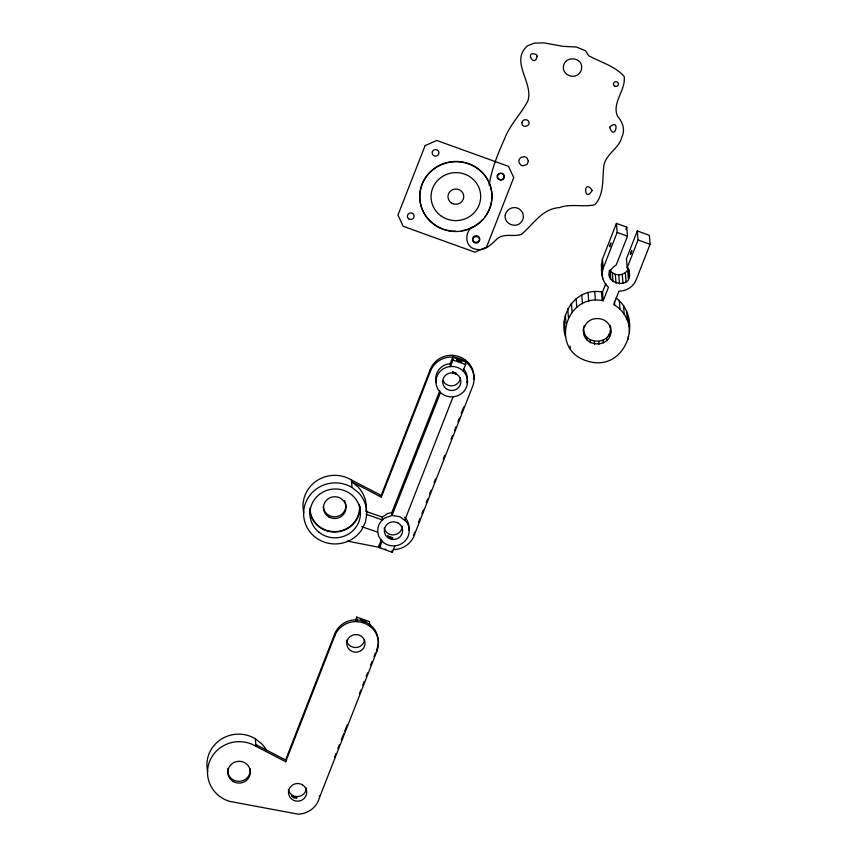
<?xml version="1.0" encoding="UTF-8"?>
<svg xmlns="http://www.w3.org/2000/svg" width="857" height="857" viewBox="0 0 857 857"><rect width="100%" height="100%" fill="white"/><g stroke="black" fill="none" stroke-linecap="round" stroke-linejoin="round"><path stroke-width="1.29" d="M629.081 326.185C627.399 317.197 621.754 309.023 613.741 304.578L619 291.112C626.306 291.251 633.259 286.838 636.076 280.078L650.067 244.309L649.349 235.289L637.319 230.94L626.456 258.728L627.174 267.759C640.243 294.465 591.309 282.414 616.258 264.899L627.495 236.157L626.767 227.137L616.429 223.398L602.439 259.168C600.725 268.52 600.586 280.55 608.459 287.299L603.189 300.764C566.391 292.612 549.176 348.338 585.802 360.593C624.667 374.37 644.978 320.325 616.097 297.99M610.227 325.596C617.051 349.785 577.789 349.956 584.078 325.896M565.395 336.544C558.25 313.009 576.986 286.913 602.492 292.098L603.189 300.764M489.176 185.058C491.639 168.797 498.024 153.446 504.709 138.523C510.054 124.361 521.324 113.788 528.019 100.558C533.343 81.811 509.776 61.65 527.505 45.775L534.447 43.139L543.724 42.85L563.188 46.364L576.482 47.049L585.492 50.745L588.609 55.662C600.457 62.197 615.112 66.118 624.153 76.444C626.167 90.006 611.405 102.958 617.597 116.252C622.536 121.994 625.481 129.686 621.893 137.002C619.011 149.172 604.324 154.453 603.649 167.64C602.353 180.184 604.067 194.56 594.897 204.673C583.435 207.523 571.03 203.323 559.589 207.565C541.935 208.701 533.472 224.427 521.324 234.443C513.289 237.196 503.766 232.708 496.878 239.071C491.361 244.181 485.319 251.08 476.963 249.408C465.308 248.305 463.937 234.025 471.65 227.18M602.043 273.415L603.167 268.198L617.158 232.429L616.429 223.398M583.724 332.109L583.488 329.217C584.003 344.771 609.027 345.296 610.452 329.891L610.687 332.784M439.791 390.835L391.799 512.582L387.782 513.482L382.265 517.039L365.81 511.361L366.293 508.64A31.591 30.531 -4.6 0 0 357.915 486.765L351.574 481.698L381.354 497.156L381.215 495.421L430.278 369.474A22.561 21.811 -4.6 0 1 447.729 355.569C455.517 354.423 463.605 357.251 468.833 363.164A22.561 21.811 -4.6 0 1 473.825 379.115M381.354 497.156L430.418 371.21L430.278 369.474M285.724 761.723L285.585 759.988L334.637 634.051A22.561 21.811 -4.6 0 1 352.098 620.136C359.876 619 367.974 621.818 373.202 627.731A22.561 21.811 -4.6 0 1 376.855 649.231L376.994 650.966L319.532 797.417A22.561 21.811 -4.6 0 1 298.107 814.15L229.74 801.402A31.591 30.531 -4.6 0 1 210.404 759.57A31.591 30.531 -4.6 0 1 255.943 746.276L285.724 761.723L334.776 635.787L334.637 634.051M378.44 547.152L381.494 539.374M452.635 355.387L453.01 360.015L450.428 366.614L450.193 363.722L452.775 357.123L465.437 361.697M394.927 545.866L392.249 552.294L379.587 547.73L382.147 541.174M355.484 620.361L356.769 617.072L369.431 621.646L369.806 626.274M404.815 520.156L453.074 396.791M625.835 229.526L626.767 227.137M602.492 292.098L605.845 283.517M627.174 267.759L638.047 239.971L637.319 230.94M610.762 278.975L610.045 269.955C614.041 277.218 626.296 276.05 628.46 267.952M418.43 522.427L419.898 518.699M421.837 513.739L423.304 510.011M426.218 502.566L427.686 498.849M429.636 493.878L431.092 490.161M434.017 482.705L435.474 478.988M443.273 459.127L444.729 455.41M451.061 439.277L452.517 435.549M454.467 430.589L455.924 426.861M457.874 421.901L459.341 418.173M461.28 413.213L463.723 407M334.487 757.213L335.944 753.485M337.894 748.525L339.361 744.797M341.3 739.837L343.743 733.624M344.718 731.15L347.149 724.936M359.319 693.913L360.786 690.196M362.736 685.225L364.193 681.508M366.143 676.537L367.599 672.82M370.524 665.375L371.981 661.647M373.931 656.687L375.387 652.959M440.509 392.485C447.504 399.448 460.348 397.852 465.372 389.346A15.801 15.265 -4.6 0 0 451.853 366.432L447.761 366.946A15.801 15.265 -4.6 0 0 440.509 392.485L392.035 515.475L384.365 518.249L381.333 520.97A15.801 15.265 -4.6 0 0 377.755 532.154L378.665 536.032L380.583 539.556L383.39 542.46A15.801 15.265 -4.6 0 0 406.379 521.784L400.09 516.771L392.035 515.475L391.799 512.582M462.994 370.91L465.662 364.589L465.297 359.961M584.228 327.824C587.623 315.162 607.806 315.569 610.463 328.477L610.302 326.549M450.193 363.722L447.536 364.054A15.801 15.265 -4.6 0 0 436.234 382.747M452.721 372.924L450.343 372.988A9.127 8.816 -4.6 0 0 443.412 385.318A9.127 8.816 -4.6 0 0 457.477 388.532A9.127 8.816 -4.6 0 0 457.124 374.541L452.721 372.924L452.646 371.917L452.625 372.924M347.374 541.11L380.808 547.612M454.628 372.645L453.921 372.441L453.985 373.213M366.035 514.254L382.501 519.931L382.265 517.039M361.675 526.659L377.766 532.218M455.935 373.17L456.481 373.363M617.158 232.429L627.495 236.157M638.047 239.971L650.067 244.309M453.01 360.015L465.662 364.589M303.785 512.797A31.591 30.531 -4.6 0 1 316.351 481.045A31.591 30.531 -4.6 0 1 351.434 479.963L381.215 495.421M285.585 759.988L255.804 744.54L257.4 745.815M361.6 620.768L361.118 620.457A2.817 0.653 21.4 0 1 361.622 619.654A2.817 0.653 21.4 0 1 365.318 621.143A2.817 0.653 21.4 0 1 364.814 621.946M352.034 487.483L358.376 492.55A31.591 30.531 -4.6 0 1 366.753 514.425L365.361 522.288L361.911 529.551A31.591 30.531 -4.6 0 1 318.343 539.321A31.591 30.531 -4.6 0 1 308.477 497.264A31.591 30.531 -4.6 0 1 352.034 487.483L351.434 479.963M207.683 771.579A31.591 30.531 -4.6 0 1 220.249 739.837A31.591 30.531 -4.6 0 1 255.332 738.755L261.674 743.812A31.591 30.531 -4.6 0 1 266.441 750.293M404.579 517.264L406.143 518.892A15.801 15.265 -4.6 0 1 408.81 530.279M455.367 373.62L455.153 372.956M601.325 264.385L601.925 269.676M629.081 269.473L629.595 275.911M627.624 270.084L628.352 279.103M625.321 272.676L626.049 281.707M629.466 332.687L628.385 317.508M626.606 311.23L627.313 319.897M628.235 336.662L628.438 339.147M622.246 274.358L622.975 283.388M623.521 305.446L624.217 314.123M618.765 274.926L619.493 283.946M619.257 300.421L619.954 309.098M615.305 274.315L616.022 283.335M612.273 272.58L613.001 281.61M614.394 301.321L614.694 305.038M609.188 270.608L609.606 275.761M609.231 334.037L609.456 336.93M602.439 259.168L603.167 268.198M602.235 273.544L602.642 278.696M606.67 337.583L606.906 340.475M601.453 291.83L602.15 300.507M603.071 340.143L603.307 343.036M598.818 341.429L599.043 344.321M594.715 291.562L595.411 300.229M594.362 341.322L594.597 344.214M588.063 292.644L588.759 301.31M590.194 339.811L590.43 342.704M586.766 337.08L586.991 339.972M581.774 295.033L582.471 303.71M584.442 333.416L584.678 336.308M576.129 298.643L576.825 307.32M571.383 303.292L572.08 311.969M567.73 308.799L568.427 317.476M570.055 346.132L570.259 348.606M565.341 314.905L566.038 323.582M564.313 321.364L565.02 330.031M455.624 373.031L455.688 373.791M453.439 372.259L453.503 373.106M453.021 372.088L453.096 373.009M452.753 371.959L452.828 372.945M392.088 550.365L392.249 552.294M379.351 544.838L379.587 547.73M356.769 617.072L357.144 621.7M319.393 795.682L319.532 797.417M255.332 738.755L255.943 746.276M364.589 639.643A9.127 8.816 -4.6 0 1 346.507 640.158M250.094 768.708A11.28 10.905 -4.6 0 1 238.739 781.359A11.28 10.905 -4.6 0 1 227.887 768.418M306.377 788.044A9.138 8.838 -4.6 0 1 288.327 789.693M364.214 621.818A2.817 0.653 21.4 0 1 362.2 621.079M376.994 650.966A22.561 21.811 -4.6 0 0 373.341 629.466C368.114 623.553 360.015 620.736 352.238 621.871A22.561 21.811 -4.6 0 0 334.776 635.787M344.46 500.563A11.28 10.905 -4.6 0 1 337.776 516.332A11.28 10.905 -4.6 0 1 323.335 506.691M460.445 377.958A9.127 8.816 -4.6 0 1 443.037 380.69M359.372 504.666A24.821 23.985 -4.6 0 1 336.351 531.554A24.821 23.985 -4.6 0 1 309.913 508.072M463.455 368.746A15.801 15.265 -4.6 0 1 466.744 382.779M430.418 371.21A22.561 21.811 -4.6 0 1 447.868 357.305C455.656 356.158 463.744 358.987 468.972 364.9A22.561 21.811 -4.6 0 1 472.625 386.4L415.163 532.85A22.561 21.811 -4.6 0 1 393.738 549.583M402.244 526.359A9.138 8.838 -4.6 0 1 384.193 528.019M385.779 549.262A2.817 0.653 21.4 0 1 385.093 548.983M414.713 532.208A22.561 21.811 -4.6 0 1 413.428 535.421M359.972 506.401A25.271 24.425 -4.6 0 1 337.155 531.918A25.271 24.425 -4.6 0 1 309.741 511.361M443.058 229.033A36.101 34.891 -4.6 0 1 423.337 181.341A36.101 34.891 -4.6 0 1 474.307 166.247A36.101 34.891 -4.6 0 1 485.137 216.564M482.598 219.617A36.101 34.891 -4.6 0 1 461.644 230.747M455.763 231.229A36.101 34.891 -4.6 0 1 452.228 231.069M451.061 230.951A36.101 34.891 -4.6 0 1 444.162 229.408M472.635 238.492C471.811 244.674 482.33 242.595 479.149 237.218C477.553 234.614 473.128 235.461 472.635 238.492M521.934 122.669C521.549 129.493 532.636 125.54 527.944 120.591C525.973 118.662 522.277 119.916 521.934 122.669M537.146 56.208C534.575 68.892 524.013 49.695 536.128 54.516A2.207 2.132 -4.6 0 1 537.007 55.909L537.146 56.208M505.255 215.021C503.509 223.473 515.411 228.798 520.927 222.456A9.148 8.849 -4.6 0 0 523.402 216.114L522.599 212.761L520.531 209.965A9.148 8.849 -4.6 0 0 513.986 207.587C509.829 207.748 505.962 210.865 505.255 215.021M528.394 161.116L527.109 164.394L522.877 165.797A4.746 4.585 -4.6 0 1 520.413 164.63L519.042 162.327A4.746 4.585 -4.6 0 1 520.906 157.559L523.509 156.702A4.746 4.585 -4.6 0 1 526.905 157.913L528.394 161.116M563.52 66.064C561.774 74.516 573.676 79.84 579.193 73.488A9.148 8.849 -4.6 0 0 581.667 67.157C581.667 56.712 564.881 55.823 563.52 66.064M592.208 190.415C583.938 204.18 582.964 177.228 592.208 190.415M609.616 127.318C614.983 142.498 620.822 116.445 609.616 127.318M609.498 246.366C609.541 249.033 612.691 237.293 609.498 246.366M630.388 253.908C630.431 256.575 633.58 244.834 630.388 253.908M497.317 175.524C495.839 179.059 501.024 181.748 503.263 178.963A1.907 1.843 -4.6 0 0 503.959 177.613L504.184 176.799C504.355 173.007 498.57 172.064 497.317 175.524M291.723 795.896L293.608 797.835L296.608 798.274A2.775 0.696 10.2 0 0 296.468 797.535L291.723 795.896M425.136 145.594L397.948 215.075L403.197 226.302L474.917 252.204L486.562 247.073L513.739 177.581L508.501 166.365L436.77 140.462L425.136 145.594M387.76 535.946L389.464 537.821L392.527 538.357A2.775 0.696 10.2 0 0 392.56 537.65L387.76 535.946M356.855 634.598L354.477 634.673A9.127 8.816 -4.6 0 0 348.317 648.331A9.127 8.816 -4.6 0 0 363.7 647.892A9.127 8.816 -4.6 0 0 356.855 634.598M457.52 359.694L457.049 359.661A2.817 0.653 21.4 0 0 458.774 361.386A2.817 0.653 21.4 0 0 461.762 361.611A2.817 0.653 21.4 0 0 457.52 359.694M398.376 523.177L396.213 522.224A9.138 8.838 -4.6 0 0 384.418 531.886A9.138 8.838 -4.6 0 0 398.409 538.089A9.138 8.838 -4.6 0 0 398.376 523.177M302.51 784.862L300.346 783.898A9.138 8.838 -4.6 0 0 288.552 793.561A9.138 8.838 -4.6 0 0 302.542 799.763A9.138 8.838 -4.6 0 0 302.51 784.862M233.275 781.563A11.28 10.905 -4.6 0 0 250.373 772.339A11.28 10.905 -4.6 0 0 233.64 762.676A11.28 10.905 -4.6 0 0 233.275 781.563M328.906 516.996A11.28 10.905 -4.6 0 0 346.003 507.762A11.28 10.905 -4.6 0 0 329.27 498.099A11.28 10.905 -4.6 0 0 328.906 516.996M319.125 532.347A25.271 24.425 -4.6 0 0 360.111 517.296A25.271 24.425 -4.6 0 0 326.335 490.568A25.271 24.425 -4.6 0 0 319.125 532.347M614.78 86.182A2.485 2.4 -4.6 0 0 618.433 83.975A2.485 2.4 -4.6 0 0 614.651 82.026A2.485 2.4 -4.6 0 0 614.78 86.182M434.778 225.048A36.101 34.891 -4.6 0 0 491.789 199.927A36.101 34.891 -4.6 0 0 441.044 164.876A36.101 34.891 -4.6 0 0 434.778 225.048M408.778 218.867A3.385 3.267 -4.6 0 0 414.124 216.51A3.385 3.267 -4.6 0 0 409.367 213.232A3.385 3.267 -4.6 0 0 408.778 218.867M433.556 155.513A3.385 3.267 -4.6 0 0 438.902 153.157A3.385 3.267 -4.6 0 0 434.145 149.868A3.385 3.267 -4.6 0 0 433.556 155.513M498.956 179.124A3.385 3.267 -4.6 0 0 504.302 176.767A3.385 3.267 -4.6 0 0 499.545 173.478A3.385 3.267 -4.6 0 0 498.956 179.124M474.178 242.488A3.385 3.267 -4.6 0 0 479.524 240.131A3.385 3.267 -4.6 0 0 474.767 236.843A3.385 3.267 -4.6 0 0 474.178 242.488M441.366 216.168A24.821 23.985 -4.6 0 0 480.563 198.899A24.821 23.985 -4.6 0 0 445.683 174.796A24.821 23.985 -4.6 0 0 441.366 216.168M451.253 202.841A7.895 7.627 -4.6 0 0 463.723 197.346A7.895 7.627 -4.6 0 0 452.625 189.676A7.895 7.627 -4.6 0 0 451.253 202.841"/></g></svg>
